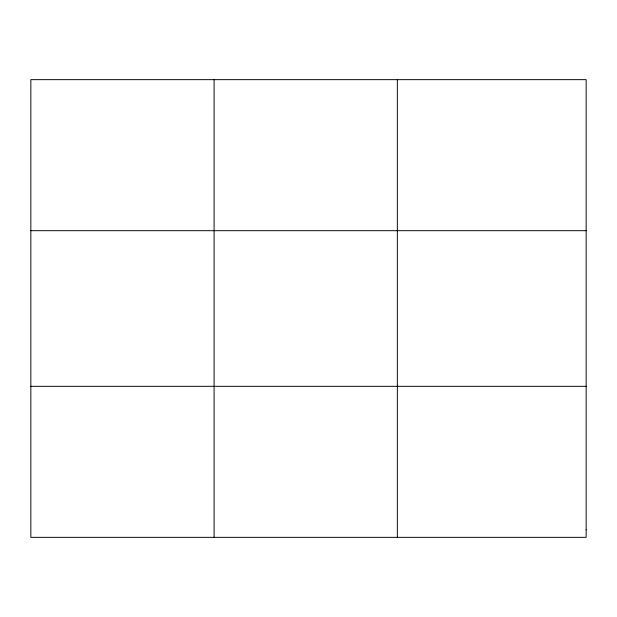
<?xml version="1.0" encoding="UTF-8"?>
<svg xmlns="http://www.w3.org/2000/svg" width="617" height="617" viewBox="0 0 617 617"><rect width="100%" height="100%" fill="white"/><g stroke="black" fill="none" stroke-linecap="round" stroke-linejoin="round"><path stroke-width="0.93" d="M214.099 537.353L214.099 79.647M397.348 537.353L397.348 79.647M30.85 230.689L586.15 230.689M30.85 386.311L586.15 386.311M586.15 529.802L586.15 537.353L30.85 537.353L30.85 79.647L586.15 79.647L586.15 529.802"/></g></svg>
